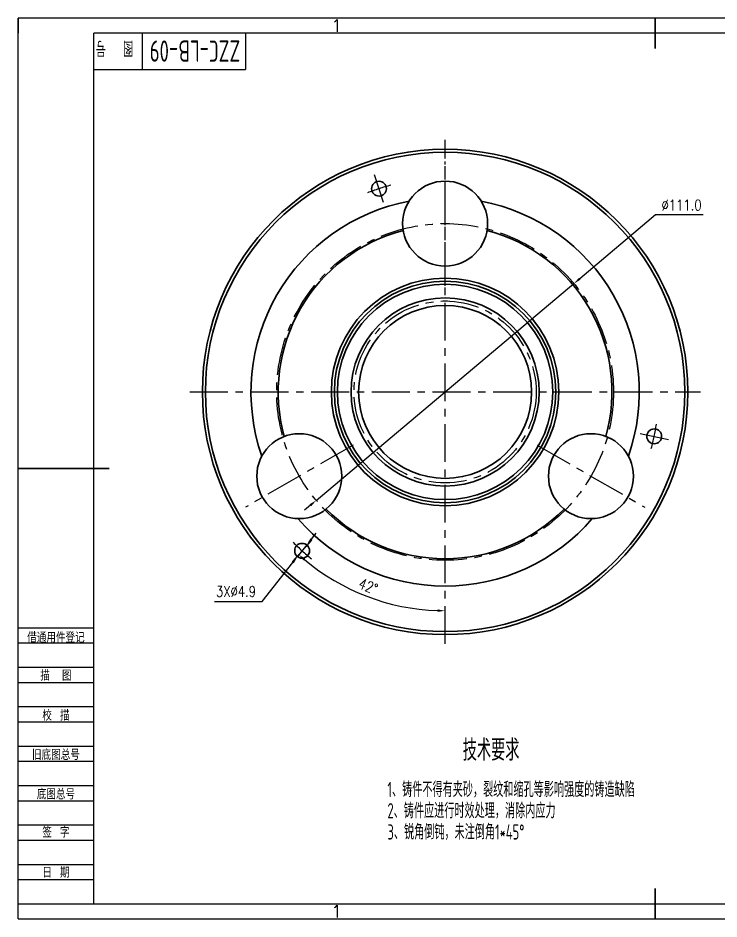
# Model space of a CAD drawing. Header units: millimetres. Extents: x -25 to 578, y -5 to 292.
# Drawn here: x -25 to 206, y -5 to 292 of the extents above; entities that cross this region are included whole.
import ezdxf
from ezdxf.enums import TextEntityAlignment as Align

# ---------------------------------------------------------------- set-up
doc = ezdxf.new("R2010")
doc.units = ezdxf.units.MM
doc.header["$LTSCALE"] = 10
doc.linetypes.add('CENTER', pattern=[2, 1.25, -0.25, 0.25, -0.25])
doc.layers.add('1轮廓实线层', color=7, linetype='Continuous', lineweight=35)
for name, color, linetype in [('2细线层', 4, 'Continuous'), ('3中心线层', 1, 'CENTER'), ('6文字层', 3, 'Continuous'), ('7标注层', 4, 'Continuous'), ('图框层', 7, 'Continuous')]:
    doc.layers.add(name, color=color, linetype=linetype)
doc.styles.add('PC_TEXTSTYLE', font='isocp.shx', dxfattribs={"width": 0.8, "bigfont": 'hzfs.shx'})
doc.styles.add('TH_GBDIM', font='romans.shx', dxfattribs={"width": 0.8, "bigfont": 'gbcbig.shx'})
doc.dimstyles.new('TH_GBDIM', dxfattribs={"dimtxt": 3.5, "dimasz": 2.5, "dimexe": 2, "dimexo": 0, "dimgap": 1.5, "dimtad": 1, "dimdec": 1, "dimzin": 0, "dimdsep": 46, "dimtxsty": 'TH_GBDIM', "dimcen": 2.5, "dimclrd": 130, "dimclre": 130, "dimclrt": 3, "dimadec": 0, "dimazin": 0, "dimtfac": 0.714286, "dimtdec": 1, "dimtmove": 0, "dimatfit": 3, "dimfxl": 1, "dimtzin": 0, "dimlwd": -1, "dimlwe": -1, "dimarcsym": 0})

# ---------------------------------------------------------------- blocks, each defined once
blk = doc.blocks.new('*D14')
at = {"layer": '7标注层', "color": 130}
blk.add_arc((115.76, 168.73), 72.13, 229.9933, 268.0141, dxfattribs=at)
for points in [[(69.12, 113.17), (69.66, 113.79), (67.5, 115.12)], [(113.27, 97.06), (113.26, 96.23), (115.76, 96.6)]]:
    blk.add_solid(points, dxfattribs=at)
at = {"layer": 'Defpoints', "color": 0}
for p in [(115.76, 251.8), (71.82, 119.92), (65.43, 112.82), (98.31, 98.74), (115.76, 85.66)]:
    blk.add_point(p, dxfattribs=at)
at = {"layer": '7标注层', "color": 3, "insert": (90.42, 104.68), "char_height": 3.5, "attachment_point": 5, "rotation": 338.4112, "style": 'TH_GBDIM'}
blk.add_mtext('42°', dxfattribs=at)
blk = doc.blocks.new('*D18')
at = {"layer": '7标注层', "color": 130}
for p, q in [((71.7, 120.25), (73.26, 122.21)), ((70.15, 118.29), (67.11, 114.45)), ((55.42, 99.71), (65.55, 112.49)), ((39.78, 99.71), (55.42, 99.71))]:
    blk.add_line(p, q, dxfattribs=at)
for points in [[(71.38, 120.51), (72.03, 119.99), (70.15, 118.29)], [(65.23, 112.75), (65.88, 112.23), (67.11, 114.45)]]:
    blk.add_solid(points, dxfattribs=at)
at = {"layer": 'Defpoints', "color": 0}
for p in [(70.15, 118.29), (67.11, 114.45)]:
    blk.add_point(p, dxfattribs=at)
at = {"layer": '7标注层', "color": 3, "insert": (46.85, 102.96), "char_height": 3.5, "attachment_point": 5, "style": 'TH_GBDIM'}
blk.add_mtext('{3X∅4.9}{}{}', dxfattribs=at)
blk = doc.blocks.new('*D25')
at = {"layer": '7标注层', "color": 130}
for p, q in [((185.13, 227.09), (160.14, 206.07)), ((200.76, 227.09), (185.13, 227.09)), ((73.29, 133), (158.23, 204.46)), ((71.38, 131.39), (69.47, 129.78))]:
    blk.add_line(p, q, dxfattribs=at)
for points in [[(159.87, 206.39), (160.41, 205.75), (158.23, 204.46)], [(71.11, 131.71), (71.65, 131.07), (73.29, 133)]]:
    blk.add_solid(points, dxfattribs=at)
at = {"layer": 'Defpoints', "color": 0}
for p in [(158.23, 204.46), (73.29, 133)]:
    blk.add_point(p, dxfattribs=at)
at = {"layer": '7标注层', "color": 3, "insert": (193.69, 230.34), "char_height": 3.5, "attachment_point": 5, "style": 'TH_GBDIM'}
blk.add_mtext('{∅111.0}{}{}', dxfattribs=at)
blk = doc.blocks.new('PC_FJL_BLOCK')
at = {"layer": '2细线层'}
for p, q in [((-25, 91), (0, 91)), ((-25, 86), (0, 86)), ((-25, 78), (0, 78)), ((-25, 73), (0, 73)), ((-25, 65), (0, 65)), ((-25, 60), (0, 60)), ((-25, 52), (0, 52)), ((-25, 47), (0, 47)), ((-25, 39), (0, 39)), ((-25, 34), (0, 34)), ((-25, 26), (0, 26)), ((-25, 21), (0, 21)), ((-25, 13), (0, 13)), ((-25, 8), (0, 8)), ((-25, 0), (0, 0))]:
    blk.add_line(p, q, dxfattribs=at)
at = {"layer": '6文字层', "color": 3, "style": 'PC_TEXTSTYLE', "width": 0.667}
for s, p in [('借通用件登记', (-12.5, 87.97)), ('描   图', (-12.5, 75.47)), ('校  描', (-12.5, 62.31)), ('旧底图总号', (-12.5, 49.33)), ('底图总号', (-12.5, 36.33)), ('签  字', (-12.5, 23.8)), ('日  期', (-12.49, 10.5))]:
    blk.add_text(s, height=3.5, dxfattribs=at).set_placement(p, align=Align.MIDDLE)
at = {"layer": '6文字层', "style": 'PC_TEXTSTYLE'}
for tag, width, p, p2 in [('借通用件登记', 0.635294, (-23, 79), (-2, 79)), ('描图', 2.00708, (-23, 66), (-2, 66)), ('校图', 2.00708, (-23, 53), (-2, 53)), ('旧底图总号', 0.762353, (-23, 40), (-2, 40)), ('底图总号', 0.954947, (-23, 27), (-2, 27)), ('签字', 1.972174, (-23, 14), (-2, 14)), ('日期', 1.930213, (-23, 1), (-2, 1))]:
    blk.add_attdef(tag, text='', height=5, dxfattribs=dict(at, width=width)).set_placement(p, p2, align=Align.FIT)
blk = doc.blocks.new('PC_TYDH_BLOCK')
at = {"layer": '2细线层', "linetype": 'Continuous'}
for p, q in [((16, -12), (16, 0)), ((50, 0), (50, -12)), ((0, -12), (50, -12))]:
    blk.add_line(p, q, dxfattribs=at)
at = {"layer": '6文字层', "style": 'PC_TEXTSTYLE', "width": 0.667}
blk.add_text('图   号', height=5, rotation=180, dxfattribs=at).set_placement((13, -2.5))
at = {"layer": '6文字层', "style": 'PC_TEXTSTYLE', "width": 0.970975}
blk.add_attdef('图样代号', text='', height=7, rotation=180, dxfattribs=at).set_placement((48.24, -2.4), (18.35, -2.4), align=Align.FIT)

msp = doc.modelspace()

# ---------------------------------------------------------------- linework, layer by layer
at = {"layer": '1轮廓实线层'}
for p, q in [((185, 292), (185, 282)), ((-25, 143.5), (5, 143.5)), ((185, -5), (185, 5))]:
    msp.add_line(p, q, dxfattribs=at)
for centre, radius in [((115.762, 168.731), 80), ((115.762, 168.731), 79), ((93.983, 235.73), 2.45), ((115.762, 224.231), 14), ((115.762, 168.731), 37.5), ((115.762, 168.731), 36.5), ((115.762, 168.731), 35.5), ((115.762, 168.731), 31), ((115.762, 168.731), 28.5), ((67.698, 140.981), 14), ((163.826, 140.981), 14), ((184.674, 154.093), 2.45), ((68.628, 116.37), 2.45)]:
    msp.add_circle(centre, radius, dxfattribs=at)
for radius, start, end in [(64, 100.71004, 199.28996), (64, 340.71004, 79.28996), (55, 104.54833, 195.45167), (55, 344.54833, 75.45167), (55, 224.54833, 315.45167), (64, 220.71004, 319.28996)]:
    msp.add_arc((115.762, 168.731), radius, start, end, dxfattribs=at)
at = {"layer": '2细线层'}
for p, q in [((-25, -5), (-25, 292)), ((395, 292), (-25, 292)), ((-25, 292), (-25, 287)), ((185, 292), (185, 287)), ((-25, -5), (-25, 0)), ((185, -5), (185, 0)), ((-25, -5), (395, -5))]:
    msp.add_line(p, q, dxfattribs=at)
at = {"layer": '3中心线层'}
for p, q in [((115.762, 85.663), (115.762, 251.799)), ((115.762, 203.716), (115.762, 244.746)), ((95.459, 231.189), (92.507, 240.271)), ((31.624, 168.731), (199.9, 168.731)), ((180.004, 155.085), (189.345, 153.1)), ((85.464, 151.239), (49.931, 130.724)), ((146.06, 151.239), (181.593, 130.724)), ((71.823, 119.919), (65.434, 112.822))]:
    msp.add_line(p, q, dxfattribs=at)
for radius in [55.5, 30]:
    msp.add_circle((115.762, 168.731), radius, dxfattribs=at)
for start, end in [(104.69053, 111.32426), (344.69053, 351.32426), (224.69053, 231.32426)]:
    msp.add_arc((115.762, 168.731), 70.45, start, end, dxfattribs=at)
at = {"layer": '图框层'}
for p, q in [((0, 0), (0, 287)), ((390, 287), (0, 287)), ((0, 0), (390, 0))]:
    msp.add_line(p, q, dxfattribs=at)

# ---------------------------------------------------------------- block references
ref = msp.add_blockref('PC_TYDH_BLOCK', (0, 287), dxfattribs=at)
ref.add_attrib('图样代号', 'ZZC-LB-09', dxfattribs={"layer": '6文字层', "height": 7, "rotation": 180, "style": 'PC_TEXTSTYLE', "width": 0.654823}).set_placement((48.24, 284.597), (18.346, 284.597), align=Align.FIT)
msp.add_blockref('PC_FJL_BLOCK', (0, 0), dxfattribs=at)

# ---------------------------------------------------------------- texts
at = {"layer": '6文字层', "style": 'TH_GBDIM'}
for p in [(80, 289.5), (80, -2.5)]:
    msp.add_text('1', height=4, dxfattribs=at).set_placement(p, align=Align.MIDDLE)
at = {"layer": '6文字层', "style": 'PC_TEXTSTYLE', "width": 0.667}
msp.add_text('技术要求', height=7, dxfattribs=at).set_placement((130.91, 54.184), align=Align.TOP_CENTER)
for s, p in [('1、铸件不得有夹砂，裂纹和缩孔等影响强度的铸造缺陷', (96.76, 40.184)), ('2、铸件应进行时效处理，消除内应力', (96.76, 33.184)), ('3、锐角倒钝，未注倒角1*45%%d', (96.76, 26.184))]:
    msp.add_text(s, height=5, dxfattribs=at).set_placement(p, align=Align.TOP_LEFT)

# ---------------------------------------------------------------- dimensions: what is measured, and where the dimension line sits
at = {"layer": '7标注层'}
dim = msp.add_angular_dim_2l(base=(98.314, 98.74), line1=((115.762, 85.663), (115.762, 251.799)), line2=((71.823, 119.919), (65.434, 112.822)), dimstyle='TH_GBDIM', dxfattribs=at)
dim.commit()
dim.dimension.update_dxf_attribs({"geometry": '*D14', "text_midpoint": (89.221, 101.659), "dimtype": 162})
for p1, p2, text, picture, middle in [((73.295, 132.999), (158.229, 204.463), '{<>}{}{}', '*D25', (193.694, 227.095)), ((70.151, 118.29), (67.106, 114.451), '{3X<>}{}{}', '*D18', (46.85, 99.708))]:
    dim = msp.add_diameter_dim_2p(p1=p1, p2=p2, text=text, dimstyle='TH_GBDIM', override={"dimgap": 1.5, "dimtad": 1, "dimtih": 0, "dimtoh": 1, "dimdec": 1, "dimlfac": 1, "dimse1": 0, "dimse2": 0, "dimsd1": 0, "dimsd2": 0, "dimtix": 0, "dimtofl": 1, "dimatfit": 3}, dxfattribs=at)
    dim.commit()
    dim.dimension.update_dxf_attribs({"geometry": picture, "text_midpoint": middle, "dimtype": 163})

doc.saveas('drawing.dxf')
